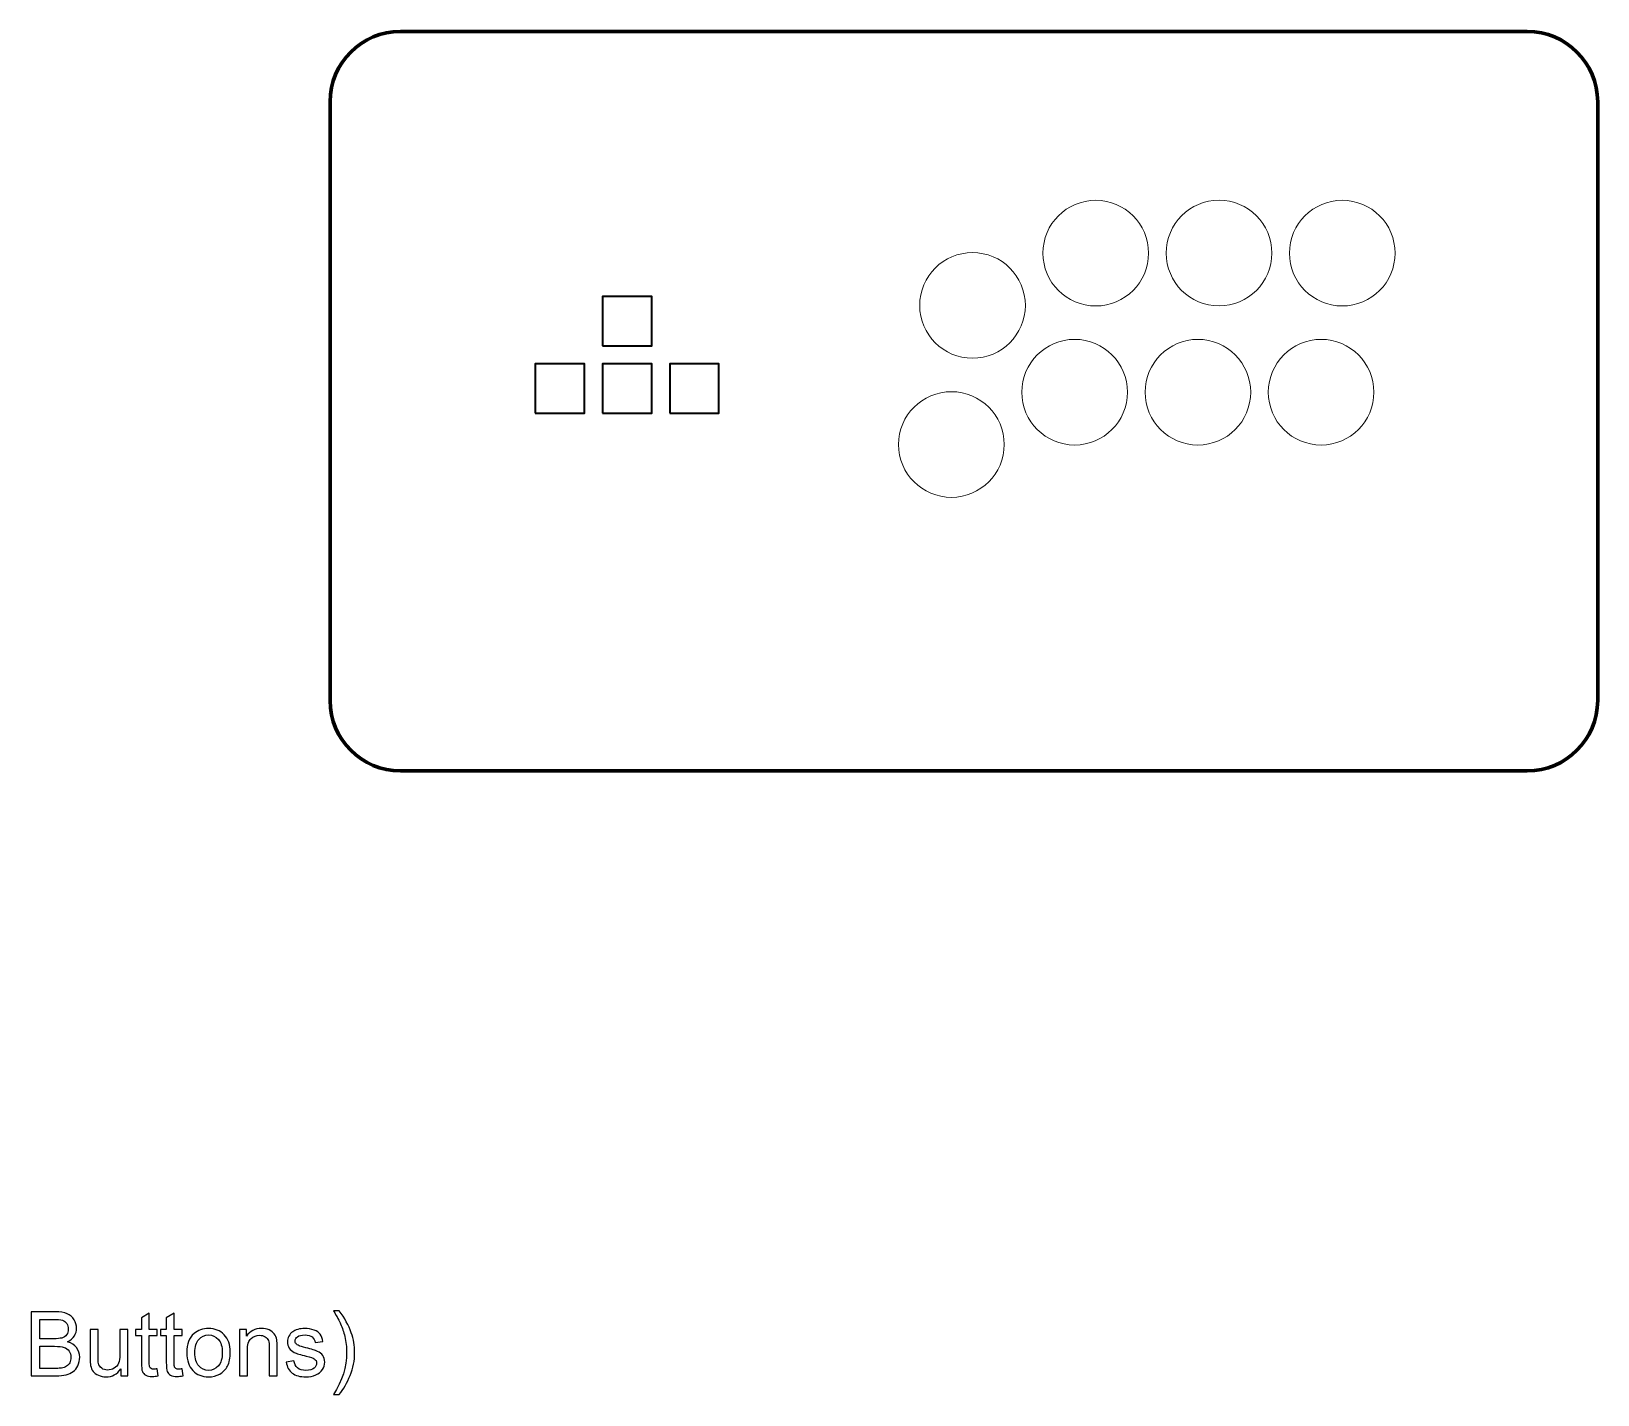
# Model space of a CAD drawing. Header units: millimetres. Extents: x 198 to 2265, y -986 to 144.
# Drawn here: x 1762.4 to 2207.2, y -708.2 to -321.1 of the extents above; entities that cross this region are included whole.
import ezdxf

# ---------------------------------------------------------------- set-up
doc = ezdxf.new("R2010")
doc.units = ezdxf.units.MM
doc.header["$MEASUREMENT"] = 0
doc.layers.add('Layer 1', color=7, linetype='Continuous')

msp = doc.modelspace()

# ---------------------------------------------------------------- linework, layer by layer
at = {"layer": 'Layer 1', "color": 250, "lineweight": 35}
for points in [[(1924.5497, -410.3787), (1938.5497, -410.3787), (1938.5497, -396.3787), (1924.5497, -396.3787), (1924.5497, -410.3787)], [(1905.4494, -429.479), (1919.4494, -429.479), (1919.4494, -415.479), (1905.4494, -415.479), (1905.4494, -429.479)], [(1924.5497, -429.479), (1938.5497, -429.479), (1938.5497, -415.479), (1924.5497, -415.479), (1924.5497, -429.479)], [(1943.6497, -429.479), (1957.6497, -429.479), (1957.6497, -415.479), (1943.6497, -415.479), (1943.6497, -429.479)]]:
    msp.add_lwpolyline(points, close=True, dxfattribs=at)
at = {"layer": 'Layer 1', "color": 250, "lineweight": 18}
for centre in [(2064.6568, -384.0583), (2099.6568, -384.0458), (2134.6568, -384.0583), (2029.6568, -398.9083), (2058.6568, -423.5458), (2093.6569, -423.5458), (2128.6568, -423.5458), (2023.6568, -438.3958)]:
    msp.add_ellipse(centre, major_axis=(0, 15), ratio=1, dxfattribs=at)
at = {"layer": 'Layer 1', "color": 250, "lineweight": 70}
msp.add_open_spline([(1867.1977, -321.0853), (1867.1977, -321.0853), (2187.1977, -321.0853), (2187.1977, -321.0853), (2198.1977, -321.0853), (2207.1977, -330.0853), (2207.1977, -341.0852), (2207.1977, -341.0852), (2207.1977, -511.0854), (2207.1977, -511.0854), (2207.1977, -522.0853), (2198.1977, -531.0853), (2187.1977, -531.0853), (2187.1977, -531.0853), (1867.1977, -531.0853), (1867.1977, -531.0853), (1856.1978, -531.0853), (1847.1977, -522.0853), (1847.1977, -511.0854), (1847.1977, -511.0854), (1847.1977, -341.0852), (1847.1977, -341.0852), (1847.1977, -330.0853), (1856.1978, -321.0853), (1867.1977, -321.0853)], degree=3, knots=[0, 0, 0, 0, 0.125, 0.125, 0.125, 0.25, 0.25, 0.25, 0.375, 0.375, 0.375, 0.5, 0.5, 0.5, 0.625, 0.625, 0.625, 0.75, 0.75, 0.75, 0.875, 0.875, 0.875, 1, 1, 1, 1], dxfattribs=at)
at = {"layer": 'Layer 1', "color": 250}
for points, knots in [([(1762.3527, -702.8356), (1762.3527, -702.8356), (1762.3527, -684.6492), (1762.3527, -684.6492), (1762.3527, -684.6492), (1769.1768, -684.6492), (1769.1768, -684.6492), (1770.5654, -684.6492), (1771.6787, -684.8312), (1772.5212, -685.1995), (1773.3594, -685.5678), (1774.0155, -686.1351), (1774.4897, -686.9013), (1774.968, -687.6633), (1775.2051, -688.4634), (1775.2051, -689.3016), (1775.2051, -690.0763), (1774.9934, -690.8087), (1774.5743, -691.4945), (1774.1552, -692.1803), (1773.5202, -692.7349), (1772.6693, -693.1582), (1773.77, -693.4799), (1774.6167, -694.0303), (1775.2051, -694.8092), (1775.7978, -695.5839), (1776.0941, -696.5025), (1776.0941, -697.5609), (1776.0941, -698.416), (1775.9121, -699.2076), (1775.5522, -699.94), (1775.1924, -700.6724), (1774.7479, -701.2354), (1774.2187, -701.6333), (1773.6896, -702.027), (1773.0249, -702.3276), (1772.2291, -702.5308), (1771.429, -702.734), (1770.4511, -702.8356), (1769.2911, -702.8356), (1769.2911, -702.8356), (1762.3527, -702.8356), (1762.3527, -702.8356)], [0, 0, 0, 0, 0.07142857, 0.07142857, 0.07142857, 0.14285714, 0.14285714, 0.14285714, 0.21428571, 0.21428571, 0.21428571, 0.28571429, 0.28571429, 0.28571429, 0.35714286, 0.35714286, 0.35714286, 0.42857143, 0.42857143, 0.42857143, 0.5, 0.5, 0.5, 0.57142857, 0.57142857, 0.57142857, 0.64285714, 0.64285714, 0.64285714, 0.71428571, 0.71428571, 0.71428571, 0.78571429, 0.78571429, 0.78571429, 0.85714286, 0.85714286, 0.85714286, 0.92857143, 0.92857143, 0.92857143, 1, 1, 1, 1]), ([(1798.0947, -700.8417), (1798.0947, -700.8417), (1798.3995, -702.8144), (1798.3995, -702.8144), (1797.773, -702.9457), (1797.2099, -703.0134), (1796.7189, -703.0134), (1795.9103, -703.0134), (1795.2838, -702.8864), (1794.835, -702.6282), (1794.3905, -702.3699), (1794.0773, -702.0355), (1793.8952, -701.6164), (1793.7132, -701.1973), (1793.6243, -700.3168), (1793.6243, -698.9748), (1793.6243, -698.9748), (1793.6243, -691.3802), (1793.6243, -691.3802), (1793.6243, -691.3802), (1791.9733, -691.3802), (1791.9733, -691.3802), (1791.9733, -691.3802), (1791.9733, -689.653), (1791.9733, -689.653), (1791.9733, -689.653), (1793.6243, -689.653), (1793.6243, -689.653), (1793.6243, -689.653), (1793.6243, -686.3933), (1793.6243, -686.3933), (1793.6243, -686.3933), (1795.8595, -685.0514), (1795.8595, -685.0514), (1795.8595, -685.0514), (1795.8595, -689.653), (1795.8595, -689.653), (1795.8595, -689.653), (1798.0947, -689.653), (1798.0947, -689.653), (1798.0947, -689.653), (1798.0947, -691.3802), (1798.0947, -691.3802), (1798.0947, -691.3802), (1795.8595, -691.3802), (1795.8595, -691.3802), (1795.8595, -691.3802), (1795.8595, -699.1018), (1795.8595, -699.1018), (1795.8595, -699.741), (1795.8976, -700.1517), (1795.978, -700.3337), (1796.0542, -700.5157), (1796.1812, -700.6597), (1796.359, -700.7697), (1796.5368, -700.8756), (1796.7908, -700.9306), (1797.121, -700.9306), (1797.3666, -700.9306), (1797.6925, -700.901), (1798.0947, -700.8417)], [0, 0, 0, 0, 0.05, 0.05, 0.05, 0.1, 0.1, 0.1, 0.15, 0.15, 0.15, 0.2, 0.2, 0.2, 0.25, 0.25, 0.25, 0.3, 0.3, 0.3, 0.35, 0.35, 0.35, 0.4, 0.4, 0.4, 0.45, 0.45, 0.45, 0.5, 0.5, 0.5, 0.55, 0.55, 0.55, 0.6, 0.6, 0.6, 0.65, 0.65, 0.65, 0.7, 0.7, 0.7, 0.75, 0.75, 0.75, 0.8, 0.8, 0.8, 0.85, 0.85, 0.85, 0.9, 0.9, 0.9, 0.95, 0.95, 0.95, 1, 1, 1, 1]), ([(1805.1517, -700.8417), (1805.1517, -700.8417), (1805.4565, -702.8144), (1805.4565, -702.8144), (1804.83, -702.9457), (1804.2669, -703.0134), (1803.7759, -703.0134), (1802.9673, -703.0134), (1802.3408, -702.8864), (1801.892, -702.6282), (1801.4475, -702.3699), (1801.1343, -702.0355), (1800.9522, -701.6164), (1800.7702, -701.1973), (1800.6813, -700.3168), (1800.6813, -698.9748), (1800.6813, -698.9748), (1800.6813, -691.3802), (1800.6813, -691.3802), (1800.6813, -691.3802), (1799.0303, -691.3802), (1799.0303, -691.3802), (1799.0303, -691.3802), (1799.0303, -689.653), (1799.0303, -689.653), (1799.0303, -689.653), (1800.6813, -689.653), (1800.6813, -689.653), (1800.6813, -689.653), (1800.6813, -686.3933), (1800.6813, -686.3933), (1800.6813, -686.3933), (1802.9165, -685.0514), (1802.9165, -685.0514), (1802.9165, -685.0514), (1802.9165, -689.653), (1802.9165, -689.653), (1802.9165, -689.653), (1805.1517, -689.653), (1805.1517, -689.653), (1805.1517, -689.653), (1805.1517, -691.3802), (1805.1517, -691.3802), (1805.1517, -691.3802), (1802.9165, -691.3802), (1802.9165, -691.3802), (1802.9165, -691.3802), (1802.9165, -699.1018), (1802.9165, -699.1018), (1802.9165, -699.741), (1802.9546, -700.1517), (1803.035, -700.3337), (1803.1112, -700.5157), (1803.2382, -700.6597), (1803.416, -700.7697), (1803.5938, -700.8756), (1803.8478, -700.9306), (1804.178, -700.9306), (1804.4236, -700.9306), (1804.7495, -700.901), (1805.1517, -700.8417)], [0, 0, 0, 0, 0.05, 0.05, 0.05, 0.1, 0.1, 0.1, 0.15, 0.15, 0.15, 0.2, 0.2, 0.2, 0.25, 0.25, 0.25, 0.3, 0.3, 0.3, 0.35, 0.35, 0.35, 0.4, 0.4, 0.4, 0.45, 0.45, 0.45, 0.5, 0.5, 0.5, 0.55, 0.55, 0.55, 0.6, 0.6, 0.6, 0.65, 0.65, 0.65, 0.7, 0.7, 0.7, 0.75, 0.75, 0.75, 0.8, 0.8, 0.8, 0.85, 0.85, 0.85, 0.9, 0.9, 0.9, 0.95, 0.95, 0.95, 1, 1, 1, 1]), ([(1849.7837, -708.1696), (1849.7837, -708.1696), (1848.1835, -708.1696), (1848.1835, -708.1696), (1850.6558, -704.203), (1851.8919, -700.2321), (1851.8919, -696.257), (1851.8919, -694.7034), (1851.7141, -693.1624), (1851.3585, -691.6342), (1851.0791, -690.3938), (1850.6854, -689.2043), (1850.1816, -688.0613), (1849.8599, -687.3204), (1849.191, -686.0801), (1848.1835, -684.3444), (1848.1835, -684.3444), (1849.7837, -684.3444), (1849.7837, -684.3444), (1851.3331, -686.4187), (1852.4803, -688.5015), (1853.2254, -690.5928), (1853.8604, -692.392), (1854.1779, -694.2758), (1854.1779, -696.2443), (1854.1779, -698.4753), (1853.7503, -700.6343), (1852.8952, -702.7171), (1852.0443, -704.7999), (1851.0071, -706.616), (1849.7837, -708.1696)], [0, 0, 0, 0, 0.1, 0.1, 0.1, 0.2, 0.2, 0.2, 0.3, 0.3, 0.3, 0.4, 0.4, 0.4, 0.5, 0.5, 0.5, 0.6, 0.6, 0.6, 0.7, 0.7, 0.7, 0.8, 0.8, 0.8, 0.9, 0.9, 0.9, 1, 1, 1, 1]), ([(1764.7657, -692.2946), (1764.7657, -692.2946), (1768.6985, -692.2946), (1768.6985, -692.2946), (1769.7653, -692.2946), (1770.5315, -692.2226), (1770.9929, -692.0829), (1771.6068, -691.9009), (1772.0682, -691.5961), (1772.3772, -691.1728), (1772.6863, -690.7494), (1772.8429, -690.2203), (1772.8429, -689.581), (1772.8429, -688.9757), (1772.699, -688.4423), (1772.4069, -687.9851), (1772.119, -687.5236), (1771.7041, -687.2061), (1771.1665, -687.0368), (1770.6289, -686.8675), (1769.706, -686.7828), (1768.4021, -686.7828), (1768.4021, -686.7828), (1764.7657, -686.7828), (1764.7657, -686.7828), (1764.7657, -686.7828), (1764.7657, -692.2946), (1764.7657, -692.2946)], [0, 0, 0, 0, 0.11111111, 0.11111111, 0.11111111, 0.22222222, 0.22222222, 0.22222222, 0.33333333, 0.33333333, 0.33333333, 0.44444444, 0.44444444, 0.44444444, 0.55555556, 0.55555556, 0.55555556, 0.66666667, 0.66666667, 0.66666667, 0.77777778, 0.77777778, 0.77777778, 0.88888889, 0.88888889, 0.88888889, 1, 1, 1, 1]), ([(1806.5191, -696.2443), (1806.5191, -693.8101), (1807.1964, -692.0067), (1808.5553, -690.8341), (1809.6856, -689.8604), (1811.0699, -689.3736), (1812.6998, -689.3736), (1814.5074, -689.3736), (1815.9891, -689.9663), (1817.1405, -691.1516), (1818.2878, -692.3327), (1818.8635, -693.971), (1818.8635, -696.058), (1818.8635, -697.7514), (1818.6095, -699.0806), (1818.1015, -700.0501), (1817.5935, -701.0195), (1816.8527, -701.773), (1815.879, -702.3107), (1814.9096, -702.8483), (1813.847, -703.115), (1812.6998, -703.115), (1810.854, -703.115), (1809.3639, -702.5266), (1808.2251, -701.3455), (1807.0864, -700.1644), (1806.5191, -698.4626), (1806.5191, -696.2443)], [0, 0, 0, 0, 0.11111111, 0.11111111, 0.11111111, 0.22222222, 0.22222222, 0.22222222, 0.33333333, 0.33333333, 0.33333333, 0.44444444, 0.44444444, 0.44444444, 0.55555556, 0.55555556, 0.55555556, 0.66666667, 0.66666667, 0.66666667, 0.77777778, 0.77777778, 0.77777778, 0.88888889, 0.88888889, 0.88888889, 1, 1, 1, 1]), ([(1821.4839, -702.8356), (1821.4839, -702.8356), (1821.4839, -689.653), (1821.4839, -689.653), (1821.4839, -689.653), (1823.4905, -689.653), (1823.4905, -689.653), (1823.4905, -689.653), (1823.4905, -691.5241), (1823.4905, -691.5241), (1824.4557, -690.089), (1825.8527, -689.3736), (1827.6773, -689.3736), (1828.4731, -689.3736), (1829.2013, -689.5175), (1829.8659, -689.8012), (1830.5305, -690.0848), (1831.0301, -690.4616), (1831.3603, -690.923), (1831.6905, -691.3844), (1831.9233, -691.9348), (1832.0545, -692.5698), (1832.135, -692.9846), (1832.1773, -693.7085), (1832.1773, -694.7415), (1832.1773, -694.7415), (1832.1773, -702.8356), (1832.1773, -702.8356), (1832.1773, -702.8356), (1829.9421, -702.8356), (1829.9421, -702.8356), (1829.9421, -702.8356), (1829.9421, -694.8261), (1829.9421, -694.8261), (1829.9421, -693.916), (1829.8574, -693.2344), (1829.6839, -692.7857), (1829.5103, -692.3369), (1829.2013, -691.9771), (1828.761, -691.7062), (1828.3207, -691.4395), (1827.8, -691.304), (1827.2074, -691.304), (1826.2591, -691.304), (1825.4421, -691.6046), (1824.752, -692.2099), (1824.062, -692.8111), (1823.7191, -693.9583), (1823.7191, -695.6432), (1823.7191, -695.6432), (1823.7191, -702.8356), (1823.7191, -702.8356), (1823.7191, -702.8356), (1821.4839, -702.8356), (1821.4839, -702.8356)], [0, 0, 0, 0, 0.05555556, 0.05555556, 0.05555556, 0.11111111, 0.11111111, 0.11111111, 0.16666667, 0.16666667, 0.16666667, 0.22222222, 0.22222222, 0.22222222, 0.27777778, 0.27777778, 0.27777778, 0.33333333, 0.33333333, 0.33333333, 0.38888889, 0.38888889, 0.38888889, 0.44444444, 0.44444444, 0.44444444, 0.5, 0.5, 0.5, 0.55555556, 0.55555556, 0.55555556, 0.61111111, 0.61111111, 0.61111111, 0.66666667, 0.66666667, 0.66666667, 0.72222222, 0.72222222, 0.72222222, 0.77777778, 0.77777778, 0.77777778, 0.83333333, 0.83333333, 0.83333333, 0.88888889, 0.88888889, 0.88888889, 0.94444444, 0.94444444, 0.94444444, 1, 1, 1, 1]), ([(1834.7215, -698.8986), (1834.7215, -698.8986), (1836.9313, -698.543), (1836.9313, -698.543), (1837.0541, -699.4278), (1837.4012, -700.1051), (1837.9685, -700.5792), (1838.5357, -701.0491), (1839.3316, -701.2862), (1840.3476, -701.2862), (1841.3763, -701.2862), (1842.1383, -701.0788), (1842.6378, -700.6597), (1843.1331, -700.2448), (1843.3829, -699.7537), (1843.3829, -699.1907), (1843.3829, -698.6869), (1843.1585, -698.289), (1842.714, -698.0011), (1842.4008, -697.8022), (1841.6388, -697.5524), (1840.428, -697.2434), (1838.794, -696.8327), (1837.6637, -696.4771), (1837.0287, -696.1766), (1836.3979, -695.8718), (1835.9195, -695.4569), (1835.5936, -694.9235), (1835.2676, -694.3943), (1835.1025, -693.8059), (1835.1025, -693.1624), (1835.1025, -692.574), (1835.238, -692.0321), (1835.5047, -691.5326), (1835.7756, -691.0331), (1836.1397, -690.6182), (1836.6011, -690.288), (1836.9482, -690.034), (1837.4224, -689.8181), (1838.0193, -689.6403), (1838.6204, -689.4625), (1839.2596, -689.3736), (1839.9454, -689.3736), (1840.9784, -689.3736), (1841.8843, -689.5218), (1842.6632, -689.8223), (1843.4464, -690.1187), (1844.0221, -690.5251), (1844.3947, -691.0331), (1844.763, -691.5453), (1845.0212, -692.2269), (1845.1609, -693.082), (1845.1609, -693.082), (1842.9765, -693.3868), (1842.9765, -693.3868), (1842.8791, -692.701), (1842.5913, -692.1634), (1842.1171, -691.7781), (1841.643, -691.3929), (1840.9741, -691.2024), (1840.1063, -691.2024), (1839.0861, -691.2024), (1838.3537, -691.3717), (1837.9177, -691.7104), (1837.4816, -692.0491), (1837.2615, -692.447), (1837.2615, -692.9), (1837.2615, -693.1878), (1837.3504, -693.4503), (1837.5324, -693.6831), (1837.7145, -693.9202), (1837.9981, -694.1192), (1838.3876, -694.2758), (1838.6119, -694.3605), (1839.2639, -694.551), (1840.3561, -694.8473), (1841.9309, -695.2664), (1843.0315, -695.6135), (1843.6581, -695.8802), (1844.2846, -696.1469), (1844.7757, -696.5406), (1845.1313, -697.0486), (1845.4911, -697.5609), (1845.6689, -698.1959), (1845.6689, -698.9579), (1845.6689, -699.6987), (1845.453, -700.3972), (1845.017, -701.0534), (1844.5809, -701.7095), (1843.9544, -702.2175), (1843.1374, -702.5774), (1842.3161, -702.9372), (1841.389, -703.115), (1840.3561, -703.115), (1838.6458, -703.115), (1837.3377, -702.7594), (1836.4402, -702.0524), (1835.5428, -701.3412), (1834.9713, -700.2914), (1834.7215, -698.8986)], [0, 0, 0, 0, 0.03030303, 0.03030303, 0.03030303, 0.06060606, 0.06060606, 0.06060606, 0.09090909, 0.09090909, 0.09090909, 0.12121212, 0.12121212, 0.12121212, 0.15151515, 0.15151515, 0.15151515, 0.18181818, 0.18181818, 0.18181818, 0.21212121, 0.21212121, 0.21212121, 0.24242424, 0.24242424, 0.24242424, 0.27272727, 0.27272727, 0.27272727, 0.3030303, 0.3030303, 0.3030303, 0.33333333, 0.33333333, 0.33333333, 0.36363636, 0.36363636, 0.36363636, 0.39393939, 0.39393939, 0.39393939, 0.42424242, 0.42424242, 0.42424242, 0.45454545, 0.45454545, 0.45454545, 0.48484848, 0.48484848, 0.48484848, 0.51515152, 0.51515152, 0.51515152, 0.54545455, 0.54545455, 0.54545455, 0.57575758, 0.57575758, 0.57575758, 0.60606061, 0.60606061, 0.60606061, 0.63636364, 0.63636364, 0.63636364, 0.66666667, 0.66666667, 0.66666667, 0.6969697, 0.6969697, 0.6969697, 0.72727273, 0.72727273, 0.72727273, 0.75757576, 0.75757576, 0.75757576, 0.78787879, 0.78787879, 0.78787879, 0.81818182, 0.81818182, 0.81818182, 0.84848485, 0.84848485, 0.84848485, 0.87878788, 0.87878788, 0.87878788, 0.90909091, 0.90909091, 0.90909091, 0.93939394, 0.93939394, 0.93939394, 0.96969697, 0.96969697, 0.96969697, 1, 1, 1, 1]), ([(1787.7273, -702.8356), (1787.7273, -702.8356), (1787.7273, -700.8756), (1787.7273, -700.8756), (1786.7028, -702.3699), (1785.3143, -703.115), (1783.5575, -703.115), (1782.7828, -703.115), (1782.0589, -702.9668), (1781.3858, -702.6705), (1780.7127, -702.3699), (1780.2131, -701.9974), (1779.8872, -701.5487), (1779.5612, -701.0957), (1779.3326, -700.5454), (1779.2014, -699.8934), (1779.1125, -699.4532), (1779.0659, -698.7589), (1779.0659, -697.8106), (1779.0659, -697.8106), (1779.0659, -689.653), (1779.0659, -689.653), (1779.0659, -689.653), (1781.3011, -689.653), (1781.3011, -689.653), (1781.3011, -689.653), (1781.3011, -696.947), (1781.3011, -696.947), (1781.3011, -698.1112), (1781.3477, -698.8986), (1781.4366, -699.3008), (1781.5763, -699.8892), (1781.8726, -700.3464), (1782.3298, -700.6808), (1782.7828, -701.0153), (1783.3416, -701.1846), (1784.0104, -701.1846), (1784.6793, -701.1846), (1785.3058, -701.0153), (1785.89, -700.6724), (1786.4742, -700.3295), (1786.8891, -699.8596), (1787.1346, -699.2711), (1787.3759, -698.6827), (1787.4987, -697.8233), (1787.4987, -696.7015), (1787.4987, -696.7015), (1787.4987, -689.653), (1787.4987, -689.653), (1787.4987, -689.653), (1789.7339, -689.653), (1789.7339, -689.653), (1789.7339, -689.653), (1789.7339, -702.8356), (1789.7339, -702.8356), (1789.7339, -702.8356), (1787.7273, -702.8356), (1787.7273, -702.8356)], [0, 0, 0, 0, 0.05263158, 0.05263158, 0.05263158, 0.10526316, 0.10526316, 0.10526316, 0.15789474, 0.15789474, 0.15789474, 0.21052632, 0.21052632, 0.21052632, 0.26315789, 0.26315789, 0.26315789, 0.31578947, 0.31578947, 0.31578947, 0.36842105, 0.36842105, 0.36842105, 0.42105263, 0.42105263, 0.42105263, 0.47368421, 0.47368421, 0.47368421, 0.52631579, 0.52631579, 0.52631579, 0.57894737, 0.57894737, 0.57894737, 0.63157895, 0.63157895, 0.63157895, 0.68421053, 0.68421053, 0.68421053, 0.73684211, 0.73684211, 0.73684211, 0.78947368, 0.78947368, 0.78947368, 0.84210526, 0.84210526, 0.84210526, 0.89473684, 0.89473684, 0.89473684, 0.94736842, 0.94736842, 0.94736842, 1, 1, 1, 1]), ([(1808.8051, -696.2485), (1808.8051, -697.9334), (1809.1734, -699.1949), (1809.91, -700.0289), (1810.6508, -700.8671), (1811.5779, -701.2862), (1812.6998, -701.2862), (1813.8089, -701.2862), (1814.7318, -700.8671), (1815.4726, -700.0247), (1816.2092, -699.1822), (1816.5775, -697.8995), (1816.5775, -696.1766), (1816.5775, -694.551), (1816.205, -693.3191), (1815.4641, -692.4851), (1814.7233, -691.6469), (1813.8004, -691.2278), (1812.6998, -691.2278), (1811.5779, -691.2278), (1810.6508, -691.6427), (1809.91, -692.4766), (1809.1734, -693.3106), (1808.8051, -694.5679), (1808.8051, -696.2485)], [0, 0, 0, 0, 0.125, 0.125, 0.125, 0.25, 0.25, 0.25, 0.375, 0.375, 0.375, 0.5, 0.5, 0.5, 0.625, 0.625, 0.625, 0.75, 0.75, 0.75, 0.875, 0.875, 0.875, 1, 1, 1, 1]), ([(1764.7657, -700.702), (1764.7657, -700.702), (1769.2954, -700.702), (1769.2954, -700.702), (1770.0743, -700.702), (1770.6204, -700.6724), (1770.9379, -700.6131), (1771.4882, -700.5157), (1771.9539, -700.3506), (1772.3264, -700.1178), (1772.699, -699.885), (1773.0038, -699.5463), (1773.2451, -699.1018), (1773.4864, -698.6573), (1773.6049, -698.1451), (1773.6049, -697.5651), (1773.6049, -696.8835), (1773.4313, -696.2951), (1773.08, -695.7913), (1772.7328, -695.2876), (1772.2502, -694.9362), (1771.6322, -694.733), (1771.0183, -694.5298), (1770.1293, -694.4282), (1768.9736, -694.4282), (1768.9736, -694.4282), (1764.7657, -694.4282), (1764.7657, -694.4282), (1764.7657, -694.4282), (1764.7657, -700.702), (1764.7657, -700.702)], [0, 0, 0, 0, 0.1, 0.1, 0.1, 0.2, 0.2, 0.2, 0.3, 0.3, 0.3, 0.4, 0.4, 0.4, 0.5, 0.5, 0.5, 0.6, 0.6, 0.6, 0.7, 0.7, 0.7, 0.8, 0.8, 0.8, 0.9, 0.9, 0.9, 1, 1, 1, 1])]:
    msp.add_open_spline(points, degree=3, knots=knots, dxfattribs=at)

doc.saveas('drawing.dxf')
